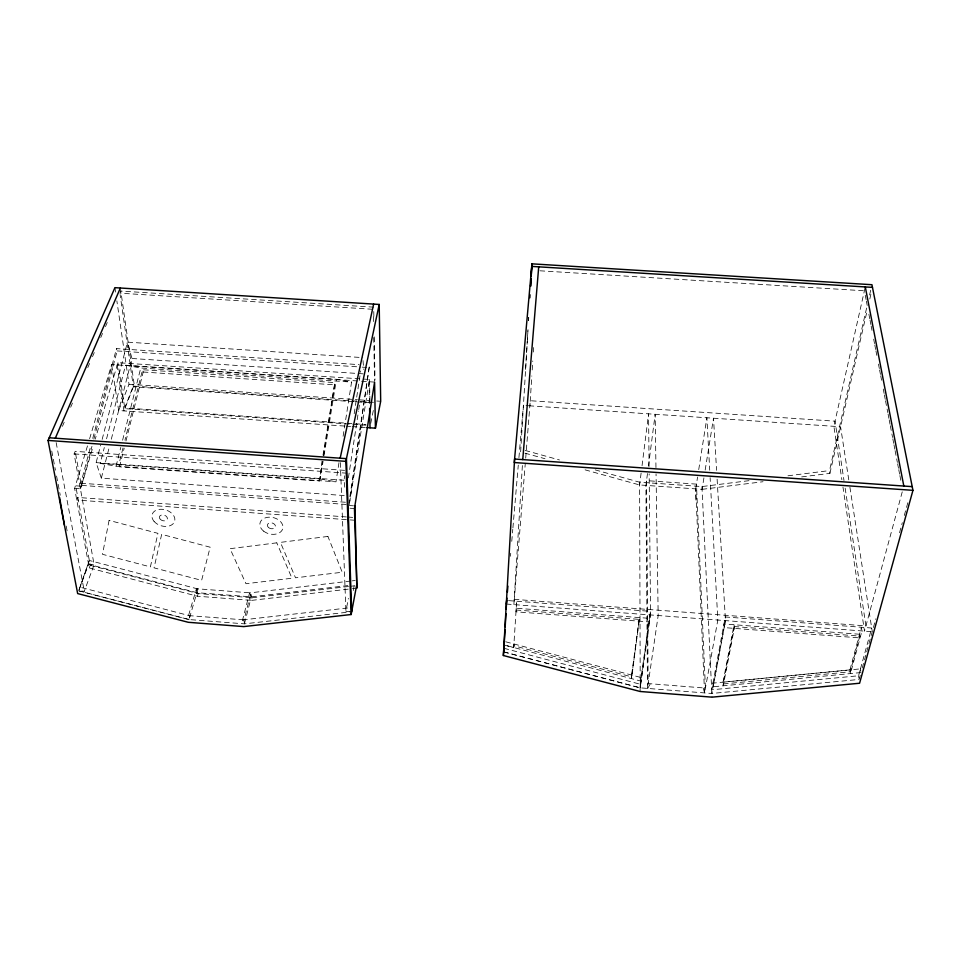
<?xml version="1.0" encoding="UTF-8"?>
<svg xmlns="http://www.w3.org/2000/svg" width="961" height="961" viewBox="0 0 961 961"><rect width="100%" height="100%" fill="white"/><g stroke="black" fill="none" stroke-linecap="round" stroke-linejoin="round"><path stroke-width="0.72" stroke-dasharray="4.8 3.6" d="M528.009 329.623L520.634 451.958L520.862 449.243M528.55 320.662L528.718 317.671M525.559 369.48L527.265 341.215M527.349 339.726L527.889 330.8M528.526 320.385L528.706 317.406M522.376 465.556L513.883 604.637L525.223 464.139M504.044 645.011L513.703 647.57L516.67 601.238L516.381 604.805M848.767 479.851L840.575 426.768L529.931 405.854L531.817 375.943M532.202 369.961L532.766 360.988M533.331 352.026L533.619 347.546M513.703 647.57L513.991 643.99M525.703 458.169L530.256 400.725L835.037 421.17L843.986 480.512M510.471 556.251L510.723 553.26M511.757 541.319L512.778 529.367M512.91 527.877L518.279 465.136M518.928 457.664L523.409 405.398M641.107 473.088L639.618 484.945L640.218 687.848L650.573 614.98L649.168 473.881M642.044 465.689L648.567 413.843L649.095 466.373M647.486 473.533L645.912 485.389L647.486 688.424L658.177 615.557L656.051 473.917M648.447 466.133L655.162 414.287L655.967 467.959M640.122 691.488L640.11 684.196L650.465 611.34L506.675 600.481M349.239 504.669L369.492 365.324L349.227 501.029M348.411 477.845L358.513 411.032M358.729 409.542L359.414 405.098M344.783 487.239L344.014 480.236L344.687 475.803M354.177 413.747L360.723 370.91M338.981 462.685L335.99 481.821L116.065 466.193L100.208 463.394L104.317 447.514M343.101 436.306L351.57 382.082L336.458 379.295L125.567 365.228L106.178 440.294M695.704 488.885L697.566 477.028M698.731 469.629L706.876 417.759L709.723 470.217M585.093 469.845L639.521 484.945L702.083 489.329L703.981 477.485M705.17 470.073L713.506 418.203L716.582 470.313M349.564 502.555L369.517 379.475L117.939 362.705L95.235 439.129M322.031 461.076L319.412 481.029L119.524 466.818L118.828 464.631L123.14 447.37M323.004 455.154L334.86 382.586L142.564 369.733L124.942 440.186M319.412 481.029L322.56 461.797M323.521 455.886L334.86 382.586M100.208 463.394L320.205 479.01L323.076 461.34M324.037 455.478L336.458 379.295M79.198 589.441L88.58 564.299L196.981 592.685L197.942 588.973L89.301 560.479L78.682 590.835L189.101 619.557L244.406 623.845L351.678 611.749M79.198 589.441L89.301 560.479M861.008 672.556L713.098 686.791L725.471 620.602L717.026 477.749M503.66 651.918L640.11 687.836L711.861 693.494L725.471 620.65M353.3 590.522L354.381 584.793M350.236 611.616L345.924 611.28L348.387 598.391M723.02 682.166L734.084 624.734L734.312 628.374L723.225 685.818L723.02 682.166L849.944 669.937L861.404 627.245L861.957 630.933L850.449 673.625L849.944 669.937M370.742 423.417L373.541 409.422M864.948 288.384L833.884 426.312L841.872 479.755M801.666 476.908L829.908 473.377L829.511 470.59L867.254 305.202M869.597 294.955L870.93 289.105M829.908 473.377L867.146 310.607M869.813 298.991L871.134 293.177M119.524 466.818L124.185 448.15M125.975 440.967L143.189 372.015L142.564 369.733M116.065 466.193L120.786 447.418M122.6 440.198L140.738 367.991L351.57 382.082M344.23 495.552L101.337 478.158L109.458 446.433M111.308 439.225L131.981 358.489L127.453 342.14L362.753 357.612M350.729 581.021L249.56 592.925L242.592 619.917L244.418 623.857L251.338 596.841L250.965 592.889L196.428 588.733L188.512 615.593L189.029 619.557L78.682 590.835L84.292 591.267L94.106 564.708L74.129 453.904L75.186 451.346L347.918 470.59M87.499 445.868L74.622 488.38L89.253 567.939L197.425 596.228L251.662 600.373L252.335 597.73L348.519 586.498M244.406 623.845L244.022 619.869L250.965 592.889M101.337 478.158L96.112 462.637L100.641 445.219M102.154 439.405L127.453 342.14M346.248 504.453L81.661 485.401L91.956 446.36M93.866 439.129L117.134 350.921L116.461 348.615L359.018 364.639M81.661 485.401L80.88 483.227L90.827 445.592M92.749 438.36L116.461 348.615M902.247 491.864L864.504 631.173L842.977 487.179M860.455 668.928L871.699 628.026L725.255 616.962L711.705 689.794L858.569 675.763L860.479 668.868L712.918 683.139M862.245 668.015L875.795 618.836M899.532 532.742L902.307 522.676M904.289 515.48L908.289 501.029M860.239 675.319L859.086 679.451L711.885 693.446M197.425 596.228L198.194 593.598L252.335 597.73M81.409 486.23L93.145 446.264M197.942 588.973L189.029 619.557L190.05 615.833L79.379 587.015M89.613 438.733L111.62 364.555L360.099 381.133M89.253 567.939L90.214 565.332L75.703 485.798L81.457 486.218L75.186 451.346M344.663 426.059L118.671 410.539L129.014 384.28L116.858 300.841M80.376 488.789L81.457 486.218M62.417 426.36L64.183 422.263M70.67 407.236L72.447 403.127M87.775 367.607L89.553 363.498M92.496 356.675L94.274 352.567M100.761 337.539L102.527 333.443M105.482 326.608L107.248 322.512M647.702 688.436L650.369 683.751M595.195 469.881L639.509 482.182L701.938 486.566L750.889 480.428M787.972 475.791L829.511 470.59M702.083 489.341L763.022 481.725M695.92 500.08L695.716 488.837L704.545 692.917L717.831 620.073L710.119 477.701M352.219 580.852L355.198 580.492M196.428 588.733L196.921 592.697L251.338 596.841L347.87 585.561M349.996 586.33L354.429 585.814M251.662 600.373L350.969 588.829M352.447 588.661L356.891 588.132M242.592 619.917L350.044 607.712M704.557 692.857L703.164 687.896M539.962 270.798L864.395 290.799M373.709 307.16L120.822 291.075L119.921 293.165L373.24 309.31M117.134 350.921L360.711 367.03M362.201 367.138L366.682 367.426M131.981 358.489L364.123 373.913M361.588 381.241L374.586 382.106M143.189 372.015L335.113 384.868M526.015 405.566L529.931 405.83M129.014 384.28L357.408 399.704M358.909 399.812L369.396 400.521M376.712 401.013L380.688 401.278M373.445 402.323L133.267 386.082L124.726 407.969L365.985 424.51M370.478 402.815L133.363 386.778L120.125 294.655M365.985 425.206L124.834 408.665L117.939 362.705M346.152 426.167L350.633 426.468M352.122 426.576L365.54 427.489M74.129 453.904L347.377 473.22M96.112 462.637L344.014 480.236M80.88 483.227L349.011 502.507M349.095 505.51L353.504 505.822M74.622 488.38L80.436 488.789M350.02 508.237L354.453 508.561M346.38 516.934L77.793 497.462L76.76 500.044L348.831 519.805M347.834 517.042L353.84 517.474M350.284 519.913L354.813 520.237M88.58 564.299L94.106 564.708M514.207 599.34L865.933 625.887L845.115 487.924M506.375 604.049L872.264 631.713M516.081 610.019L639.413 619.389L631.605 676.844L513.847 645.768M188.512 615.593L244.022 619.869M320.205 479.01L336.014 481.737M125.567 365.228L140.738 367.991M90.214 565.332L198.194 593.598M505.726 641.804L641.083 677.541L641.095 681.157L504.044 644.951M503.972 648.291L640.11 684.196M503.672 651.87L640.11 687.824L650.465 611.34M525.15 450.433L559.458 459.959M524.922 453.148L544.983 458.709M249.56 592.925L251.35 596.865M51.75 451.009L55.438 470.181M56.567 476.031L60.255 495.203M66.201 526.075L67.63 533.463M865.248 295.207L866.089 299.604M866.366 301.069L867.218 305.466M868.9 314.271L869.753 318.668M870.029 320.133L870.882 324.53M871.159 325.995L871.999 330.392M873.693 339.197L874.534 343.594M874.822 345.059L875.663 349.468M875.952 350.933L876.792 355.33M878.486 364.123L879.327 368.531M879.603 369.997L880.456 374.394M880.732 375.859L881.585 380.256M883.267 389.061L884.12 393.457M884.396 394.923L885.237 399.32M885.525 400.785L887.772 412.521M888.06 413.987L888.901 418.383M889.189 419.849L890.03 424.257M890.318 425.723L892.565 437.447M892.853 438.913L893.694 443.321M893.97 444.787L894.823 449.183M895.099 450.649L897.358 462.385M897.634 463.851L898.487 468.247M898.763 469.713L899.604 474.109M899.892 475.575L901.022 481.449M56.158 442.613L84.292 591.267M849.908 487.227L872.071 630.476M111.62 364.555L118.671 410.539M117.038 364.916L123.957 410.9L134.204 384.628L120.593 289.477M114.936 287.663L115.572 292.06M860.479 668.868L860.816 671.391M858.569 675.763L858.918 678.226M363.006 360.567L363.751 369.468M712.954 683.103L713.098 686.791M701.938 486.566L712.029 697.157M340.338 462.613L345.924 611.28M369.517 379.475L369.973 401.758M369.048 381.733L369.517 404.028M373.781 311.532L373.913 319.064M374.237 336.867L375.006 380.088M373.373 316.746L373.505 324.193M373.757 337.599L374.538 380.784M639.509 482.182L639.521 484.945M631.605 675.03L631.605 678.658L639.413 617.575L631.605 675.03M516.225 608.241L515.949 611.809L649.504 621.959L649.468 618.343L516.225 608.241M734.204 626.548L723.128 683.98L850.197 671.787L859.795 636.086L734.204 626.548M109.086 520.381L102.491 554.305L150.384 566.894L157.928 533.343L109.086 520.381M161.676 534.34L154.048 567.855L201.618 580.36L210.171 547.205L161.676 534.34M276.792 542.833L230.039 548.683L245.968 583.723L291.952 578.234L276.792 542.833M327.917 536.442L280.42 542.376L295.52 577.813L342.224 572.251L327.917 536.442M696.449 484.128L646.525 480.632L648.158 683.571L705.434 688.076L696.449 484.128M859.53 634.248L723.945 623.965L724.162 627.605L860.071 637.924L859.53 634.248M154.06 521.367A11.736 8.241 17 0 0 173.845 522.88A11.736 8.241 17 0 0 162.265 509.294A11.736 8.241 17 0 0 154.06 521.367M160.139 519.12A4.096 2.871 17 0 0 167.046 519.637A4.096 2.871 17 0 0 162.986 514.904A4.096 2.871 17 0 0 160.139 519.12M263.686 531.181A11.7 8.373 13.7 0 0 282.702 528.826A11.7 8.373 13.7 0 0 267.843 517.27A11.7 8.373 13.7 0 0 263.686 531.181M268.72 527.685A4.084 2.919 13.7 0 0 275.351 526.856A4.084 2.919 13.7 0 0 270.149 522.832A4.084 2.919 13.7 0 0 268.72 527.685"/><path stroke-width="1.44" d="M503.672 651.87L504.044 644.951M912.95 490.338L514.279 462.541L531.938 263.843L871.939 284.708L912.95 490.338L859.59 683.235L712.029 697.157L640.122 691.488L503.348 655.51L514.591 459.034L912.253 486.638M504.357 641.443L505.018 629.731M505.186 626.812L505.93 613.647M506.183 609.262L506.675 600.481M529.835 297.79L530.016 294.799M531.001 278.366L530.604 286.27L530.952 280.216M531.229 275.807L531.938 263.843L531.217 275.747M522.748 459.586L538.713 266.798M503.348 655.51L503.972 648.291M506.375 604.049L506.879 598.078M507.396 592.096L507.913 586.126M504.153 643.822L504.357 641.383M354.945 505.918L356.891 588.132L354.453 508.561L374.586 382.106L375.427 428.174L367.03 427.597M375.427 428.174L380.688 401.278L379.211 304.445L114.936 287.663L48.05 440.45L77.661 593.574L188.296 622.296L243.698 626.596L351.149 614.523L356.783 584.492M351.149 614.523L345.864 461.352L379.211 304.445M340.17 458.145L373.649 304.084M55.318 438.192L120.377 288.012M531.709 266.401L872.468 287.375M49.203 437.76L346.453 458.637L351.678 611.749M48.05 440.45L345.864 461.352M865.284 286.871L903.833 486.11M59.606 497.486L64.435 525.138M369.613 408.485L370.021 427.801M355.294 517.583L354.765 520.237L355.33 517.583"/></g></svg>
